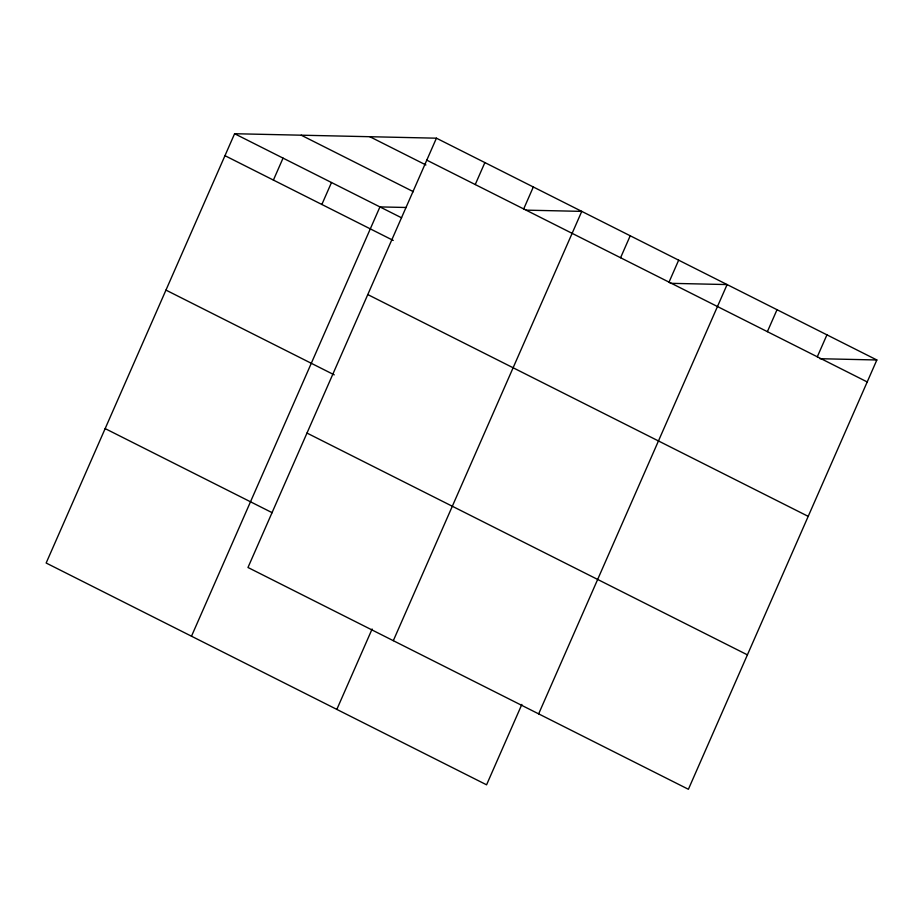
<?xml version="1.0" encoding="UTF-8"?>
<svg xmlns="http://www.w3.org/2000/svg" width="923" height="923" viewBox="0 0 923 923"><rect width="100%" height="100%" fill="white"/><g stroke="black" fill="none" stroke-linecap="round" stroke-linejoin="round"><path stroke-width="1.38" d="M436.429 138.185L247.975 567.495L688.396 789.28L876.85 359.982L436.429 138.185L234.604 133.72L46.15 563.018L486.571 784.815L521.853 704.422M273.404 180.077L283.049 158.11M321.85 204.479L331.495 182.512M191.488 636.212L379.941 206.914L406.305 207.49M475.241 184.542L484.875 162.586M523.687 208.944L533.321 186.977M336.826 709.406L372.119 629.013M393.313 640.677L581.767 211.379L526.272 210.144M620.579 257.736L630.213 235.78M669.025 282.138L678.659 260.171M538.651 713.871L727.105 284.572L670.213 283.315M767.382 331.669L777.028 309.701M817.293 356.809L826.939 334.841M819.959 358.712L876.85 359.982M426.795 160.152L867.205 381.937M369.823 136.708L425.918 164.963M301.21 135.196L413.4 191.696M234.604 133.72L401.609 217.828M224.958 155.675L393.244 240.43M367.781 294.575L808.202 516.361M165.955 290.099L334.241 374.853M306.99 433.072L747.411 654.857M105.153 428.595L272.17 512.703"/></g></svg>
